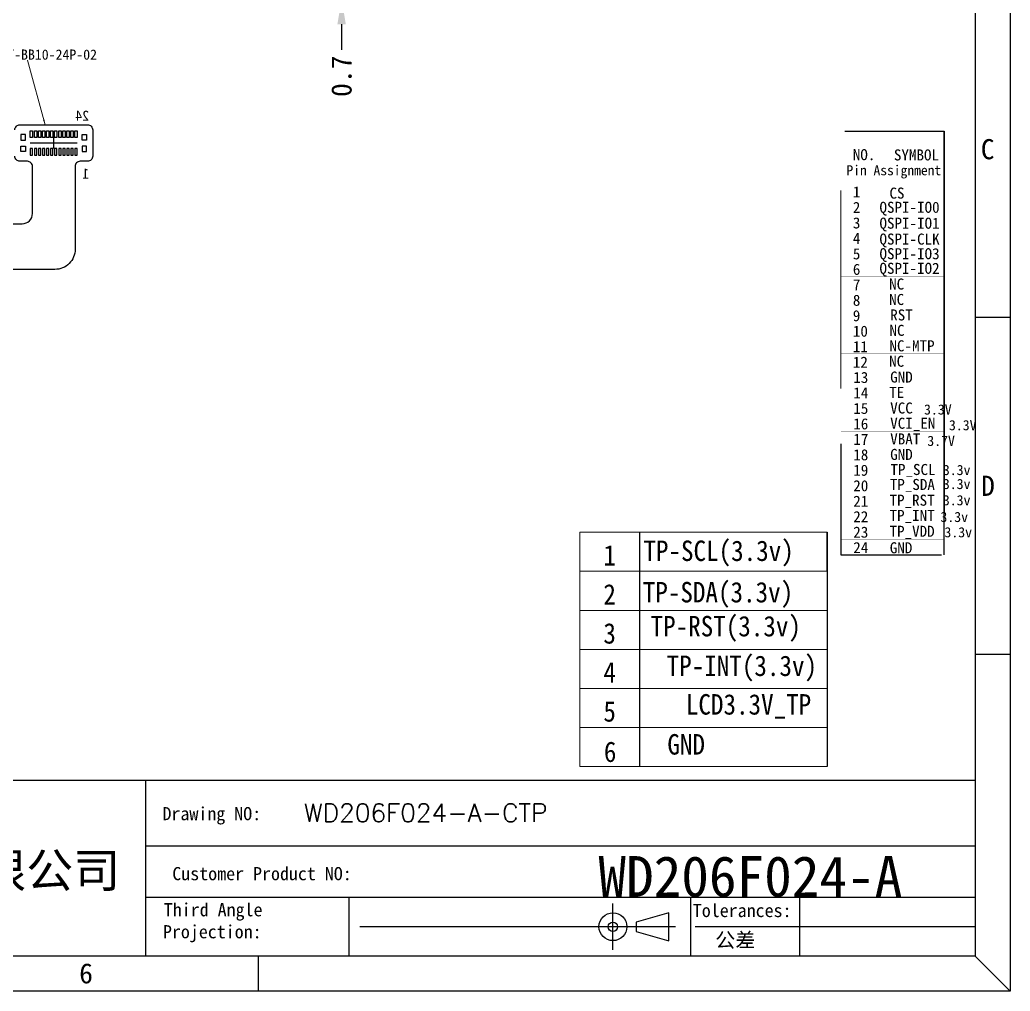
# Model space of a CAD drawing. Header units: inches. Extents: x 1765 to 5217, y -1519 to 441.
# Drawn here: x 4839.9 to 4937.4, y -1396.6 to -1300.9 of the extents above; entities that cross this region are included whole.
import ezdxf
from ezdxf.enums import TextEntityAlignment as Align

# ---------------------------------------------------------------- set-up
doc = ezdxf.new("R2010")
doc.units = ezdxf.units.IN
doc.header["$MEASUREMENT"] = 0
doc.layers.add('DIM', color=3, linetype='Continuous', lineweight=15)
doc.layers.add('图框', color=255, linetype='Continuous', lineweight=5)
for name, color, linetype in [('FPC', 7, 'Continuous'), ('LENS', 6, 'Continuous'), ('TOPOVERLAY', 2, 'Continuous')]:
    doc.layers.add(name, color=color, linetype=linetype)
doc.styles.add('Arial', font='')
doc.styles.add('ROMANS', font='romans.shx', dxfattribs={"bigfont": 'gbcbig.shx'})
doc.styles.add('STYLE1', font='', dxfattribs={"width": 0.9})
doc.styles.add('TITLE', font='arial.ttf')
doc.styles.add('宋体', font='')
doc.styles.get('Arial').set_extended_font_data('SimSun')
doc.styles.get('STYLE1').set_extended_font_data('SimSun')
doc.styles.get('宋体').set_extended_font_data('SimSun')
doc.dimstyles.new('ISO-25', dxfattribs={"dimtxt": 2, "dimasz": 2.5, "dimexe": 1.25, "dimexo": 0.625, "dimtad": 0, "dimrnd": 0.005, "dimdsep": 46, "dimtxsty": '宋体', "dimcen": 2.5, "dimclrd": 3, "dimclre": 3, "dimclrt": 3, "dimadec": 0, "dimazin": 0, "dimtfac": 1, "dimtmove": 0, "dimatfit": 3, "dimfxl": 0, "dimarcsym": 0})
doc.dimstyles.new('ISO-25$7', dxfattribs={"dimscale": 0.5, "dimtxt": 2.5, "dimasz": 2, "dimexe": 1.25, "dimexo": 0.625, "dimtad": 0, "dimdsep": 46, "dimtxsty": 'TITLE', "dimcen": 2.5, "dimclrd": 7, "dimclre": 256, "dimclrt": 7, "dimadec": 0, "dimazin": 0, "dimtfac": 1, "dimtmove": 0, "dimatfit": 0, "dimfxl": 0, "dimlwd": 9, "dimlwe": 9, "dimarcsym": 0})

# ---------------------------------------------------------------- blocks, each defined once
blk = doc.blocks.new('*D133')
at = {"layer": 'Defpoints', "color": 0, "transparency": 16777216}
for p in [(4881.016, -1298.16), (4871.6, -1298.86), (4881.016, -1298.86)]:
    blk.add_point(p, dxfattribs=at)
at = {"layer": 'DIM', "color": 3, "lineweight": -2, "transparency": 16777216}
for p, q in [((4871.6, -1295.66), (4871.6, -1293.16)), ((4880.391, -1298.16), (4870.35, -1298.16)), ((4871.6, -1298.16), (4871.6, -1298.86)), ((4880.391, -1298.86), (4870.35, -1298.86)), ((4871.6, -1301.36), (4871.6, -1303.871))]:
    blk.add_line(p, q, dxfattribs=at)
at = {"layer": 'DIM', "color": 3, "transparency": 16777216}
for points in [[(4871.183, -1295.66), (4872.016, -1295.66), (4871.6, -1298.16)], [(4871.183, -1301.36), (4872.016, -1301.36), (4871.6, -1298.86)]]:
    blk.add_solid(points, dxfattribs=at)
at = {"layer": 'DIM', "color": 3, "transparency": 16777216, "insert": (4871.6, -1306.479), "char_height": 2, "attachment_point": 5, "rotation": 90, "style": '宋体'}
blk.add_mtext('0.7', dxfattribs=at)
blk = doc.blocks.new('A$C2CD672AE')
at = {"color": 1}
for p, q in [((-2.315, 0), (2.315, 0)), ((0, -0.55), (0, 0.55))]:
    blk.add_line(p, q, dxfattribs=at)
for points in [[(-2.315, 1.2), (-2.315, 0.55), (-2.085, 0.55), (-2.085, 1.2)], [(-1.915, 1.2), (-1.915, 0.55), (-1.685, 0.55), (-1.685, 1.2)], [(-1.515, 1.2), (-1.515, 0.55), (-1.285, 0.55), (-1.285, 1.2)], [(-1.115, 1.2), (-1.115, 0.55), (-0.885, 0.55), (-0.885, 1.2)], [(-0.715, 1.2), (-0.715, 0.55), (-0.485, 0.55), (-0.485, 1.2)], [(-0.315, 1.2), (-0.315, 0.55), (-0.085, 0.55), (-0.085, 1.2)], [(0.085, 1.2), (0.085, 0.55), (0.315, 0.55), (0.315, 1.2)], [(0.485, 1.2), (0.485, 0.55), (0.715, 0.55), (0.715, 1.2)], [(0.885, 1.2), (0.885, 0.55), (1.115, 0.55), (1.115, 1.2)], [(1.285, 1.2), (1.285, 0.55), (1.515, 0.55), (1.515, 1.2)], [(1.685, 1.2), (1.685, 0.55), (1.915, 0.55), (1.915, 1.2)], [(2.085, 1.2), (2.085, 0.55), (2.315, 0.55), (2.315, 1.2)], [(-3.23, 0.83), (-3.23, 0.3), (-2.78, 0.3), (-2.78, 0.83)], [(3.23, 0.83), (3.23, 0.3), (2.78, 0.3), (2.78, 0.83)], [(-3.23, -0.83), (-3.23, -0.3), (-2.78, -0.3), (-2.78, -0.83)], [(-2.315, -1.2), (-2.315, -0.55), (-2.085, -0.55), (-2.085, -1.2)], [(-1.915, -1.2), (-1.915, -0.55), (-1.685, -0.55), (-1.685, -1.2)], [(-1.515, -1.2), (-1.515, -0.55), (-1.285, -0.55), (-1.285, -1.2)], [(-1.115, -1.2), (-1.115, -0.55), (-0.885, -0.55), (-0.885, -1.2)], [(-0.715, -1.2), (-0.715, -0.55), (-0.485, -0.55), (-0.485, -1.2)], [(-0.315, -1.2), (-0.315, -0.55), (-0.085, -0.55), (-0.085, -1.2)], [(0.085, -1.2), (0.085, -0.55), (0.315, -0.55), (0.315, -1.2)], [(0.485, -1.2), (0.485, -0.55), (0.715, -0.55), (0.715, -1.2)], [(0.885, -1.2), (0.885, -0.55), (1.115, -0.55), (1.115, -1.2)], [(1.285, -1.2), (1.285, -0.55), (1.515, -0.55), (1.515, -1.2)], [(1.685, -1.2), (1.685, -0.55), (1.915, -0.55), (1.915, -1.2)], [(2.085, -1.2), (2.085, -0.55), (2.315, -0.55), (2.315, -1.2)], [(3.23, -0.83), (3.23, -0.3), (2.78, -0.3), (2.78, -0.83)]]:
    blk.add_lwpolyline(points, close=True)

msp = doc.modelspace()

# ---------------------------------------------------------------- linework, layer by layer
for p, q in [((4937.446, -1200.652), (4937.446, -1396.611)), ((4933.983, -1204.115), (4933.983, -1393.147)), ((4930.933, -1343.749), (4930.933, -1330.064)), ((4930.933, -1350.995), (4930.933, -1332.14)), ((4919.42, -1355.249), (4919.42, -1351.406)), ((4649.612, -1375.83), (4933.983, -1375.83)), ((4852.302, -1375.83), (4852.302, -1393.147)), ((4933.983, -1382.324), (4852.302, -1382.324)), ((4933.983, -1387.375), (4852.302, -1387.375)), ((4872.313, -1387.375), (4872.313, -1393.147)), ((4898.317, -1392.549), (4898.317, -1387.974)), ((4905.951, -1387.375), (4905.951, -1393.147)), ((4916.705, -1387.375), (4916.705, -1393.147)), ((4903.816, -1388.889), (4900.605, -1389.804)), ((4903.816, -1391.634), (4903.816, -1388.889)), ((4900.605, -1389.804), (4900.605, -1390.719)), ((4904.486, -1390.261), (4873.403, -1390.261)), ((4900.605, -1390.719), (4903.816, -1391.634)), ((4933.983, -1390.261), (4906.42, -1390.261)), ((4933.983, -1393.147), (4649.612, -1393.147)), ((4863.374, -1393.147), (4863.374, -1396.611)), ((4933.983, -1393.147), (4937.446, -1396.611)), ((4937.446, -1396.611), (4646.149, -1396.611))]:
    msp.add_line(p, q)
at = {"color": 2}
for p, q in [((4921.168, -1311.886), (4930.933, -1311.886)), ((4930.933, -1311.886), (4930.933, -1349.63))]:
    msp.add_line(p, q, dxfattribs=at)
at = {"color": 0}
for p, q in [((4930.933, -1345.348), (4930.933, -1311.886)), ((4930.933, -1345.348), (4930.933, -1311.886)), ((4930.933, -1353.638), (4930.933, -1311.886)), ((4933.983, -1330.227), (4937.446, -1330.227)), ((4920.772, -1342.689), (4920.772, -1353.64)), ((4933.983, -1363.419), (4937.446, -1363.419))]:
    msp.add_line(p, q, dxfattribs=at)
at = {"color": 0, "lineweight": 9}
for p, q in [((4920.772, -1337.245), (4920.772, -1317.731)), ((4920.772, -1342.689), (4920.772, -1353.64)), ((4928.046, -1353.64), (4920.772, -1353.64))]:
    msp.add_line(p, q, dxfattribs=at)
at = {"color": 4, "linetype": 'Continuous'}
msp.add_line((4930.933, -1348.011), (4930.933, -1333.105), dxfattribs=at)
at = {"color": 3, "lineweight": 0}
msp.add_line((4895.05, -1351.406), (4895.05, -1374.466), dxfattribs=at)
at = {"color": 3}
for p, q in [((4900.964, -1374.466), (4900.964, -1351.406)), ((4919.42, -1351.406), (4919.42, -1374.466))]:
    msp.add_line(p, q, dxfattribs=at)
at = {"color": 3, "lineweight": 0}
for points in [[(4895.05, -1351.406), (4919.42, -1351.406)], [(4895.05, -1355.249), (4919.42, -1355.249)], [(4895.05, -1359.093), (4919.42, -1359.093)], [(4895.05, -1362.936), (4919.42, -1362.936)], [(4895.05, -1366.779), (4919.42, -1366.779)], [(4895.05, -1370.623), (4919.42, -1370.623)], [(4895.05, -1374.466), (4919.42, -1374.466)]]:
    msp.add_lwpolyline(points, dxfattribs=at)
at = {"color": 0}
msp.add_lwpolyline([(4920.772, -1353.64), (4930.674, -1353.64)], dxfattribs=at)
for radius in [1.372, 0.457]:
    msp.add_circle((4898.317, -1390.261), radius)
at = {"layer": 'DIM', "ltscale": 11}
msp.add_line((4922.278, -1311.886), (4930.933, -1311.886), dxfattribs=at)
at = {"layer": 'FPC', "color": 2, "lineweight": -3}
for points in [[(4839.423, -1311.76, -0.414214), (4839.923, -1311.26), (4846.583, -1311.26, -0.414214), (4847.083, -1311.76), (4847.083, -1314.36, -0.414214), (4846.583, -1314.86), (4845.853, -1314.86, 0.414214), (4845.353, -1315.36), (4845.353, -1323.509, -0.414214), (4843.353, -1325.509), (4836.223, -1325.509, -0.414214)], [(4838.423, -1321.009), (4840.153, -1321.009, 0.414214), (4841.153, -1320.009), (4841.153, -1315.36, 0.414214), (4840.653, -1314.86), (4839.923, -1314.86, -0.414214), (4839.423, -1314.36)]]:
    msp.add_lwpolyline(points, format="xyb", dxfattribs=at)
at = {"layer": 'TOPOVERLAY', "color": 0}
for points, const_width in [([(4920.772, -1335.349), (4920.772, -1311.886), (4930.933, -1311.886)], 0.0064), ([(4920.772, -1315.028), (4930.933, -1315.028)], 0.0064), ([(4920.772, -1317.06), (4930.933, -1317.06)], 0.0064), ([(4920.772, -1317.06), (4930.933, -1317.06)], 0.0064), ([(4924.328, -1335.349), (4924.328, -1317.06)], 0.0064), ([(4920.772, -1318.584), (4930.933, -1318.584)], 0.0064), ([(4920.772, -1320.108), (4930.933, -1320.108)], 0.0064), ([(4920.772, -1321.632), (4930.933, -1321.632)], 0.0064), ([(4920.772, -1323.156), (4930.933, -1323.156)], 0.0064), ([(4920.772, -1324.68), (4930.933, -1324.68)], 0.0064), ([(4920.772, -1326.204), (4930.933, -1326.204)], 0.0064), ([(4920.772, -1327.728), (4930.933, -1327.728)], 0.0064), ([(4920.772, -1329.252), (4930.933, -1329.252)], 0.0064), ([(4920.772, -1330.777), (4930.933, -1330.777)], 0.0064), ([(4920.772, -1332.301), (4930.933, -1332.301)], 0.0064), ([(4920.772, -1333.825), (4930.933, -1333.825)], 0.0064), ([(4920.772, -1335.349), (4930.933, -1335.349)], 0.0064), ([(4920.772, -1335.349), (4930.933, -1335.349)], 0.0064), ([(4920.772, -1353.638), (4920.772, -1335.349)], 0.0064), ([(4924.328, -1353.638), (4924.328, -1335.349)], 0.0064), ([(4920.772, -1336.873), (4930.933, -1336.873)], 0.0064), ([(4920.772, -1338.397), (4930.933, -1338.397)], 0.0064), ([(4920.772, -1339.921), (4930.933, -1339.921)], 0.0064), ([(4920.772, -1341.445), (4930.933, -1341.445)], 0.0064), ([(4920.772, -1342.969), (4930.933, -1342.969)], 0.0064), ([(4920.772, -1344.493), (4930.933, -1344.493)], 0.0064), ([(4920.772, -1346.018), (4930.933, -1346.018)], 0.0064), ([(4920.772, -1347.542), (4930.933, -1347.542)], 0.0064), ([(4920.772, -1349.066), (4930.933, -1349.066)], 0.0064), ([(4920.772, -1350.59), (4930.933, -1350.59)], 0.0064), ([(4920.772, -1352.114), (4930.933, -1352.114)], 0.0064), ([(4920.772, -1353.638), (4930.933, -1353.638)], 0.0064), ([(4922.546, -1353.64), (4930.674, -1353.64)], 0.00512)]:
    msp.add_lwpolyline(points, dxfattribs=dict(at, const_width=const_width))
at = {"layer": 'TOPOVERLAY', "color": 0, "const_width": 0.0032}
for points in [[(4920.771, -1315.028, 1), (4920.774, -1315.028, 1)], [(4920.771, -1317.06, 1), (4920.774, -1317.06, 1)], [(4920.771, -1317.06, 1), (4920.774, -1317.06, 1)], [(4924.327, -1317.06, 1), (4924.33, -1317.06, 1)], [(4920.771, -1318.584, 1), (4920.774, -1318.584, 1)], [(4920.771, -1320.108, 1), (4920.774, -1320.108, 1)], [(4920.771, -1321.632, 1), (4920.774, -1321.632, 1)], [(4920.771, -1323.156, 1), (4920.774, -1323.156, 1)], [(4920.771, -1324.68, 1), (4920.774, -1324.68, 1)], [(4920.771, -1326.204, 1), (4920.774, -1326.204, 1)], [(4920.771, -1327.728, 1), (4920.774, -1327.728, 1)], [(4920.771, -1329.252, 1), (4920.774, -1329.252, 1)], [(4920.771, -1330.777, 1), (4920.774, -1330.777, 1)], [(4920.771, -1332.301, 1), (4920.774, -1332.301, 1)], [(4920.771, -1333.825, 1), (4920.774, -1333.825, 1)], [(4920.771, -1335.349, 1), (4920.774, -1335.349, 1)], [(4920.771, -1335.349, 1), (4920.774, -1335.349, 1)], [(4920.771, -1335.349, 1), (4920.774, -1335.349, 1)], [(4920.771, -1335.349, 1), (4920.774, -1335.349, 1)], [(4924.327, -1335.349, 1), (4924.33, -1335.349, 1)], [(4924.327, -1335.349, 1), (4924.33, -1335.349, 1)], [(4920.771, -1336.873, 1), (4920.774, -1336.873, 1)], [(4920.771, -1338.397, 1), (4920.774, -1338.397, 1)], [(4920.771, -1339.921, 1), (4920.774, -1339.921, 1)], [(4920.771, -1341.445, 1), (4920.774, -1341.445, 1)], [(4920.771, -1342.969, 1), (4920.774, -1342.969, 1)], [(4920.771, -1344.493, 1), (4920.774, -1344.493, 1)], [(4920.771, -1346.018, 1), (4920.774, -1346.018, 1)], [(4920.771, -1347.542, 1), (4920.774, -1347.542, 1)], [(4920.771, -1349.066, 1), (4920.774, -1349.066, 1)], [(4920.771, -1350.59, 1), (4920.774, -1350.59, 1)], [(4920.771, -1352.114, 1), (4920.774, -1352.114, 1)], [(4920.771, -1353.638, 1), (4920.774, -1353.638, 1)], [(4920.771, -1353.638, 1), (4920.774, -1353.638, 1)], [(4924.327, -1353.638, 1), (4924.33, -1353.638, 1)]]:
    msp.add_lwpolyline(points, format="xyb", close=True, dxfattribs=at)

# ---------------------------------------------------------------- block references
at = {"xscale": -1}
msp.add_blockref('A$C2CD672AE', (4843.253, -1313.06), dxfattribs=at)

# ---------------------------------------------------------------- texts
at = {"color": 0, "style": 'Arial'}
for s, p in [('C', (4934.551, -1314.657)), ('D', (4934.589, -1347.815))]:
    msp.add_text(s, height=1.984, dxfattribs=at).set_placement(p)
at = {"color": 3, "lineweight": 0, "style": 'STYLE1', "width": 0.9}
for s, height, p in [('1', 2.016, (4897.382, -1354.682)), ('TP-SCL(3.3v)', 2.01618, (4901.321, -1354.233)), ('2', 2.016, (4897.382, -1358.526)), ('TP-SDA(3.3v)', 2.01618, (4901.262, -1358.312)), ('TP-RST(3.3v)', 2.01618, (4902.026, -1361.659)), ('3', 2.016, (4897.382, -1362.369)), ('TP-INT(3.3v)', 2.01618, (4903.611, -1365.563)), ('4', 2.016, (4897.382, -1366.212)), ('LCD3.3V_TP', 2.0162, (4905.505, -1369.364)), ('5', 2.016, (4897.382, -1370.056)), ('GND', 2.0162, (4903.684, -1373.301)), ('6', 2.016, (4897.429, -1374.032))]:
    msp.add_text(s, height=height, dxfattribs=at).set_placement(p)
at = {"style": 'Arial'}
for s, height, p in [('Drawing NO:', 1.29881, (4853.959, -1379.769)), ('Customer Product NO:', 1.29881, (4854.926, -1385.679)), ('Third Angle', 1.29881, (4854.091, -1389.236)), ('Tolerances:', 1.29881, (4906.19, -1389.31)), ('Projection:', 1.29881, (4854.002, -1391.401)), ('6', 1.984, (4845.758, -1395.842))]:
    msp.add_text(s, height=height, dxfattribs=at).set_placement(p)
at = {"color": 7, "extrusion": (0, 0, -1), "char_height": 1, "width": 2.23138, "attachment_point": 7, "text_direction": (-1, 0, 0)}
for s, insert in [('{\\fSimSun|b0|i0|c134|p2;24}', (4846.733, -1310.857)), ('{\\fSimSun|b0|i0|c134|p2;1}', (4846.733, -1316.558))]:
    msp.add_mtext(s, dxfattribs=dict(at, insert=insert))
at = {"color": 1, "char_height": 1, "width": 2.46886, "attachment_point": 1, "style": '宋体'}
for s, insert in [('3.3V', (4928.96, -1338.807)), ('3.3V', (4931.412, -1340.351)), ('3.7V', (4929.279, -1341.895))]:
    msp.add_mtext(s, dxfattribs=dict(at, insert=insert))
at = {"style": 'Arial'}
msp.add_attdef('公差', text='%%p0.20', height=1.4431, dxfattribs=at).set_placement((4910.375, -1391.54), align=Align.MIDDLE)
at = {"layer": 'DIM', "char_height": 1, "attachment_point": 1, "style": '宋体'}
for s, insert, width in [('公座OK-YXT-BB10-24P-02', (4832.538, -1303.844), 133.99871), ('3.3v', (4930.814, -1344.768), 1.40381), ('3.3v', (4930.814, -1346.146), 1.40381), ('3.3v', (4930.814, -1347.748), 1.40381), ('3.3v', (4930.575, -1349.392), 1.40381), ('3.3v', (4930.968, -1350.901), 1.40381)]:
    msp.add_mtext(s, dxfattribs=dict(at, insert=insert, width=width))
at = {"layer": 'DIM', "insert": (4798.887, -1383.01), "char_height": 3.39248, "attachment_point": 1}
msp.add_mtext_dynamic_manual_height_columns('{\\fSimSun|b0|i0|c134|p2;\\C1;深圳市芯彩科技有限公司}', width=161.44864, gutter_width=12.5, heights=[0], dxfattribs=at)
at = {"layer": 'LENS', "color": 1, "style": '宋体'}
msp.add_text('WD206F024-A', height=4, dxfattribs=at).set_placement((4896.891, -1387.301))
at = {"layer": 'TOPOVERLAY', "color": 0, "style": '宋体'}
for s, height, p in [('NO.', 1.0886, (4921.948, -1314.747)), ('SYMBOL', 1.0886, (4925.994, -1314.775)), ('Pin Assignment', 0.97978, (4921.319, -1316.232)), ('1', 1.089, (4921.949, -1318.422)), ('CS', 1.0886, (4925.556, -1318.536)), ('2', 1.089, (4921.949, -1319.947)), ('QSPI-IO0', 1.0886, (4924.572, -1319.933)), ('3', 1.089, (4921.949, -1321.471)), ('QSPI-IO1', 1.0886, (4924.572, -1321.498)), ('4', 1.089, (4921.949, -1322.995)), ('QSPI-CLK', 1.0886, (4924.572, -1323.064)), ('5', 1.089, (4921.949, -1324.519)), ('QSPI-IO3', 1.0886, (4924.572, -1324.505)), ('6', 1.089, (4921.949, -1326.043)), ('QSPI-IO2', 1.0886, (4924.572, -1325.944)), ('7', 1.089, (4921.949, -1327.567)), ('NC', 1.0886, (4925.522, -1327.489)), ('8', 1.089, (4921.949, -1329.091)), ('NC', 1.0886, (4925.522, -1329.013)), ('RST', 1.0886, (4925.628, -1330.538)), ('9', 1.089, (4921.949, -1330.615)), ('10', 1.0886, (4921.949, -1332.139)), ('NC', 1.0886, (4925.556, -1332.056)), ('11', 1.0886, (4921.949, -1333.663)), ('NC-MTP', 1.0886, (4925.556, -1333.578)), ('12', 1.0886, (4921.949, -1335.188)), ('NC', 1.0886, (4925.522, -1335.097)), ('13', 1.0886, (4921.991, -1336.693)), ('GND', 1.0886, (4925.628, -1336.656)), ('14', 1.0886, (4921.991, -1338.218)), ('TE', 1.0886, (4925.522, -1338.165)), ('15', 1.0886, (4921.991, -1339.742)), ('VCC', 1.0886, (4925.628, -1339.704)), ('VCI_EN', 1.0886, (4925.628, -1341.204)), ('16', 1.0886, (4921.991, -1341.266)), ('17', 1.0886, (4921.991, -1342.79)), ('VBAT', 1.0886, (4925.628, -1342.752)), ('18', 1.0886, (4921.991, -1344.314)), ('GND', 1.0886, (4925.628, -1344.276)), ('19', 1.0886, (4921.991, -1345.838)), ('TP_SCL', 1.0886, (4925.65, -1345.763)), ('20', 1.0886, (4921.991, -1347.362)), ('TP_SDA', 1.0886, (4925.587, -1347.238)), ('21', 1.0886, (4921.991, -1348.886)), ('TP_RST', 1.0886, (4925.562, -1348.787)), ('22', 1.0886, (4921.991, -1350.41)), ('TP_INT', 1.0886, (4925.562, -1350.287)), ('23', 1.0886, (4921.991, -1351.934)), ('TP_VDD', 1.0886, (4925.562, -1351.849)), ('24', 1.0886, (4921.991, -1353.458)), ('GND', 1.0886, (4925.587, -1353.475))]:
    msp.add_text(s, height=height, dxfattribs=at).set_placement(p)
at = {"layer": '图框', "color": 3, "insert": (4867.885, -1378.139), "char_height": 1.8, "width": 32.59129, "attachment_point": 1, "style": 'ROMANS'}
msp.add_mtext('WD206F024-A-CTP', dxfattribs=at)

# ---------------------------------------------------------------- dimensions: what is measured, and where the dimension line sits
at = {"layer": 'DIM'}
dim = msp.add_linear_dim(base=(4871.6, -1298.86), p1=(4881.016, -1298.16), p2=(4881.016, -1298.86), angle=90, dimstyle='ISO-25', dxfattribs=at)
dim.commit()
dim.dimension.update_dxf_attribs({"geometry": '*D133', "text_midpoint": (4871.6, -1306.479), "dimtype": 160})

# ---------------------------------------------------------------- leaders
msp.add_leader([(4842.405, -1311.26), (4840.669, -1304.896)], dimstyle='ISO-25$7', override={"dimtxt": 1, "dimasz": 1, "dimgap": 0.625, "dimtad": 0, "dimclrd": 256, "dimclrt": 256}, dxfattribs=at)

doc.saveas('drawing.dxf')
